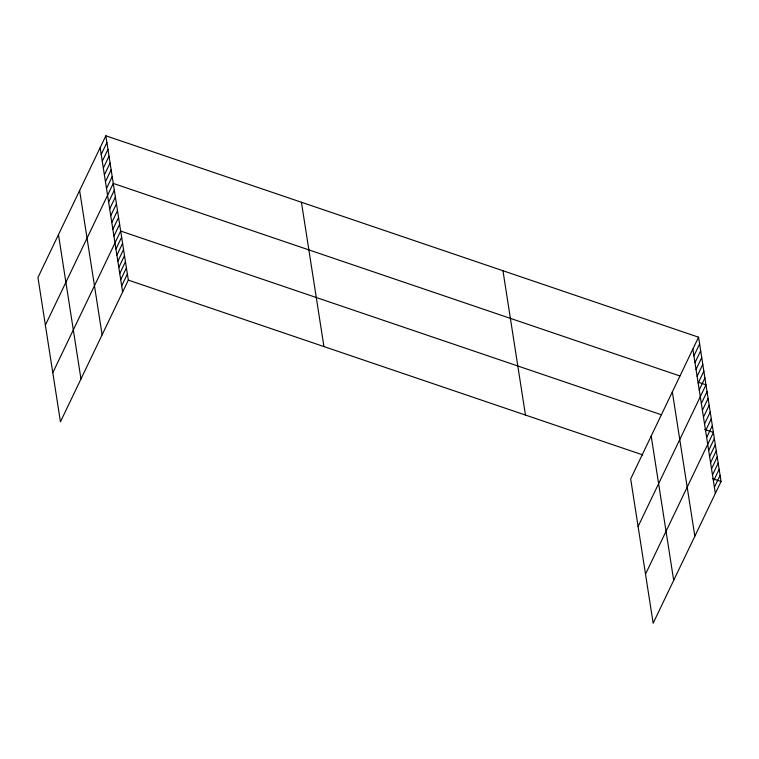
<?xml version="1.0" encoding="UTF-8"?>
<svg xmlns="http://www.w3.org/2000/svg" width="759" height="759" viewBox="0 0 759 759"><rect width="100%" height="100%" fill="white"/><g stroke="black" fill="none" stroke-linecap="round" stroke-linejoin="round"><path stroke-width="1.14" d="M105.843 135.795L37.95 277.481L60.445 421.805L128.328 280.118L105.843 135.795L698.555 337.195L721.05 481.519L653.157 623.205L630.672 478.882L698.555 337.195M101.203 154.475L106.896 142.597M102.266 161.278L107.958 149.4M103.328 168.081L109.021 156.202M104.391 174.883L110.083 163.005M105.444 181.695L111.137 169.807M106.507 188.498L112.199 176.61M45.369 325.108L113.262 183.422L679.903 375.961M108.632 202.103L114.324 190.224M109.685 208.905L115.377 197.027M110.748 215.708L116.44 203.829M111.81 222.51L117.503 210.632M112.873 229.313L118.565 217.435M113.935 236.125L119.628 224.237M52.798 372.735L120.681 231.049L661.241 414.718M115.947 249.056L121.639 237.178M116.905 255.195L122.597 243.316M117.863 261.324L123.556 249.445M118.812 267.462L124.504 255.584M119.77 273.591L125.463 261.713M120.728 279.729L126.421 267.851M121.687 285.858L127.379 273.98M693.925 355.876L699.618 343.998M694.988 362.679L700.68 350.8M696.05 369.481L701.733 357.603M697.104 376.284L702.796 364.405M698.166 383.096L703.859 371.208M699.229 389.898L704.921 378.01M638.091 526.509L705.984 384.822L698.375 382.232M701.344 403.503L707.037 391.625M702.407 410.306L708.1 398.428M703.47 417.108L709.162 405.23M704.532 423.911L710.225 412.033M705.585 430.714L711.278 418.835M706.648 437.526L712.34 425.638M645.511 574.136L713.403 432.45L704.713 429.49M708.669 450.457L714.361 438.579M709.618 456.595L715.31 444.717M710.576 462.724L716.268 450.846M711.534 468.863L717.227 456.984M712.492 474.992L718.185 463.113M713.451 481.13L719.134 469.252M714.399 487.259L720.092 475.381M128.328 280.118L642.807 454.926M712.359 478.559L721.05 481.519M692.863 349.074L715.357 493.397M672.341 391.91L694.836 536.234M651.194 436.046L673.688 580.369M502.961 270.726L525.456 415.05M301.437 202.255L323.932 346.578M100.15 147.673L122.635 291.997M79.619 190.509L102.114 334.833M58.471 234.645L80.966 378.969"/></g></svg>
